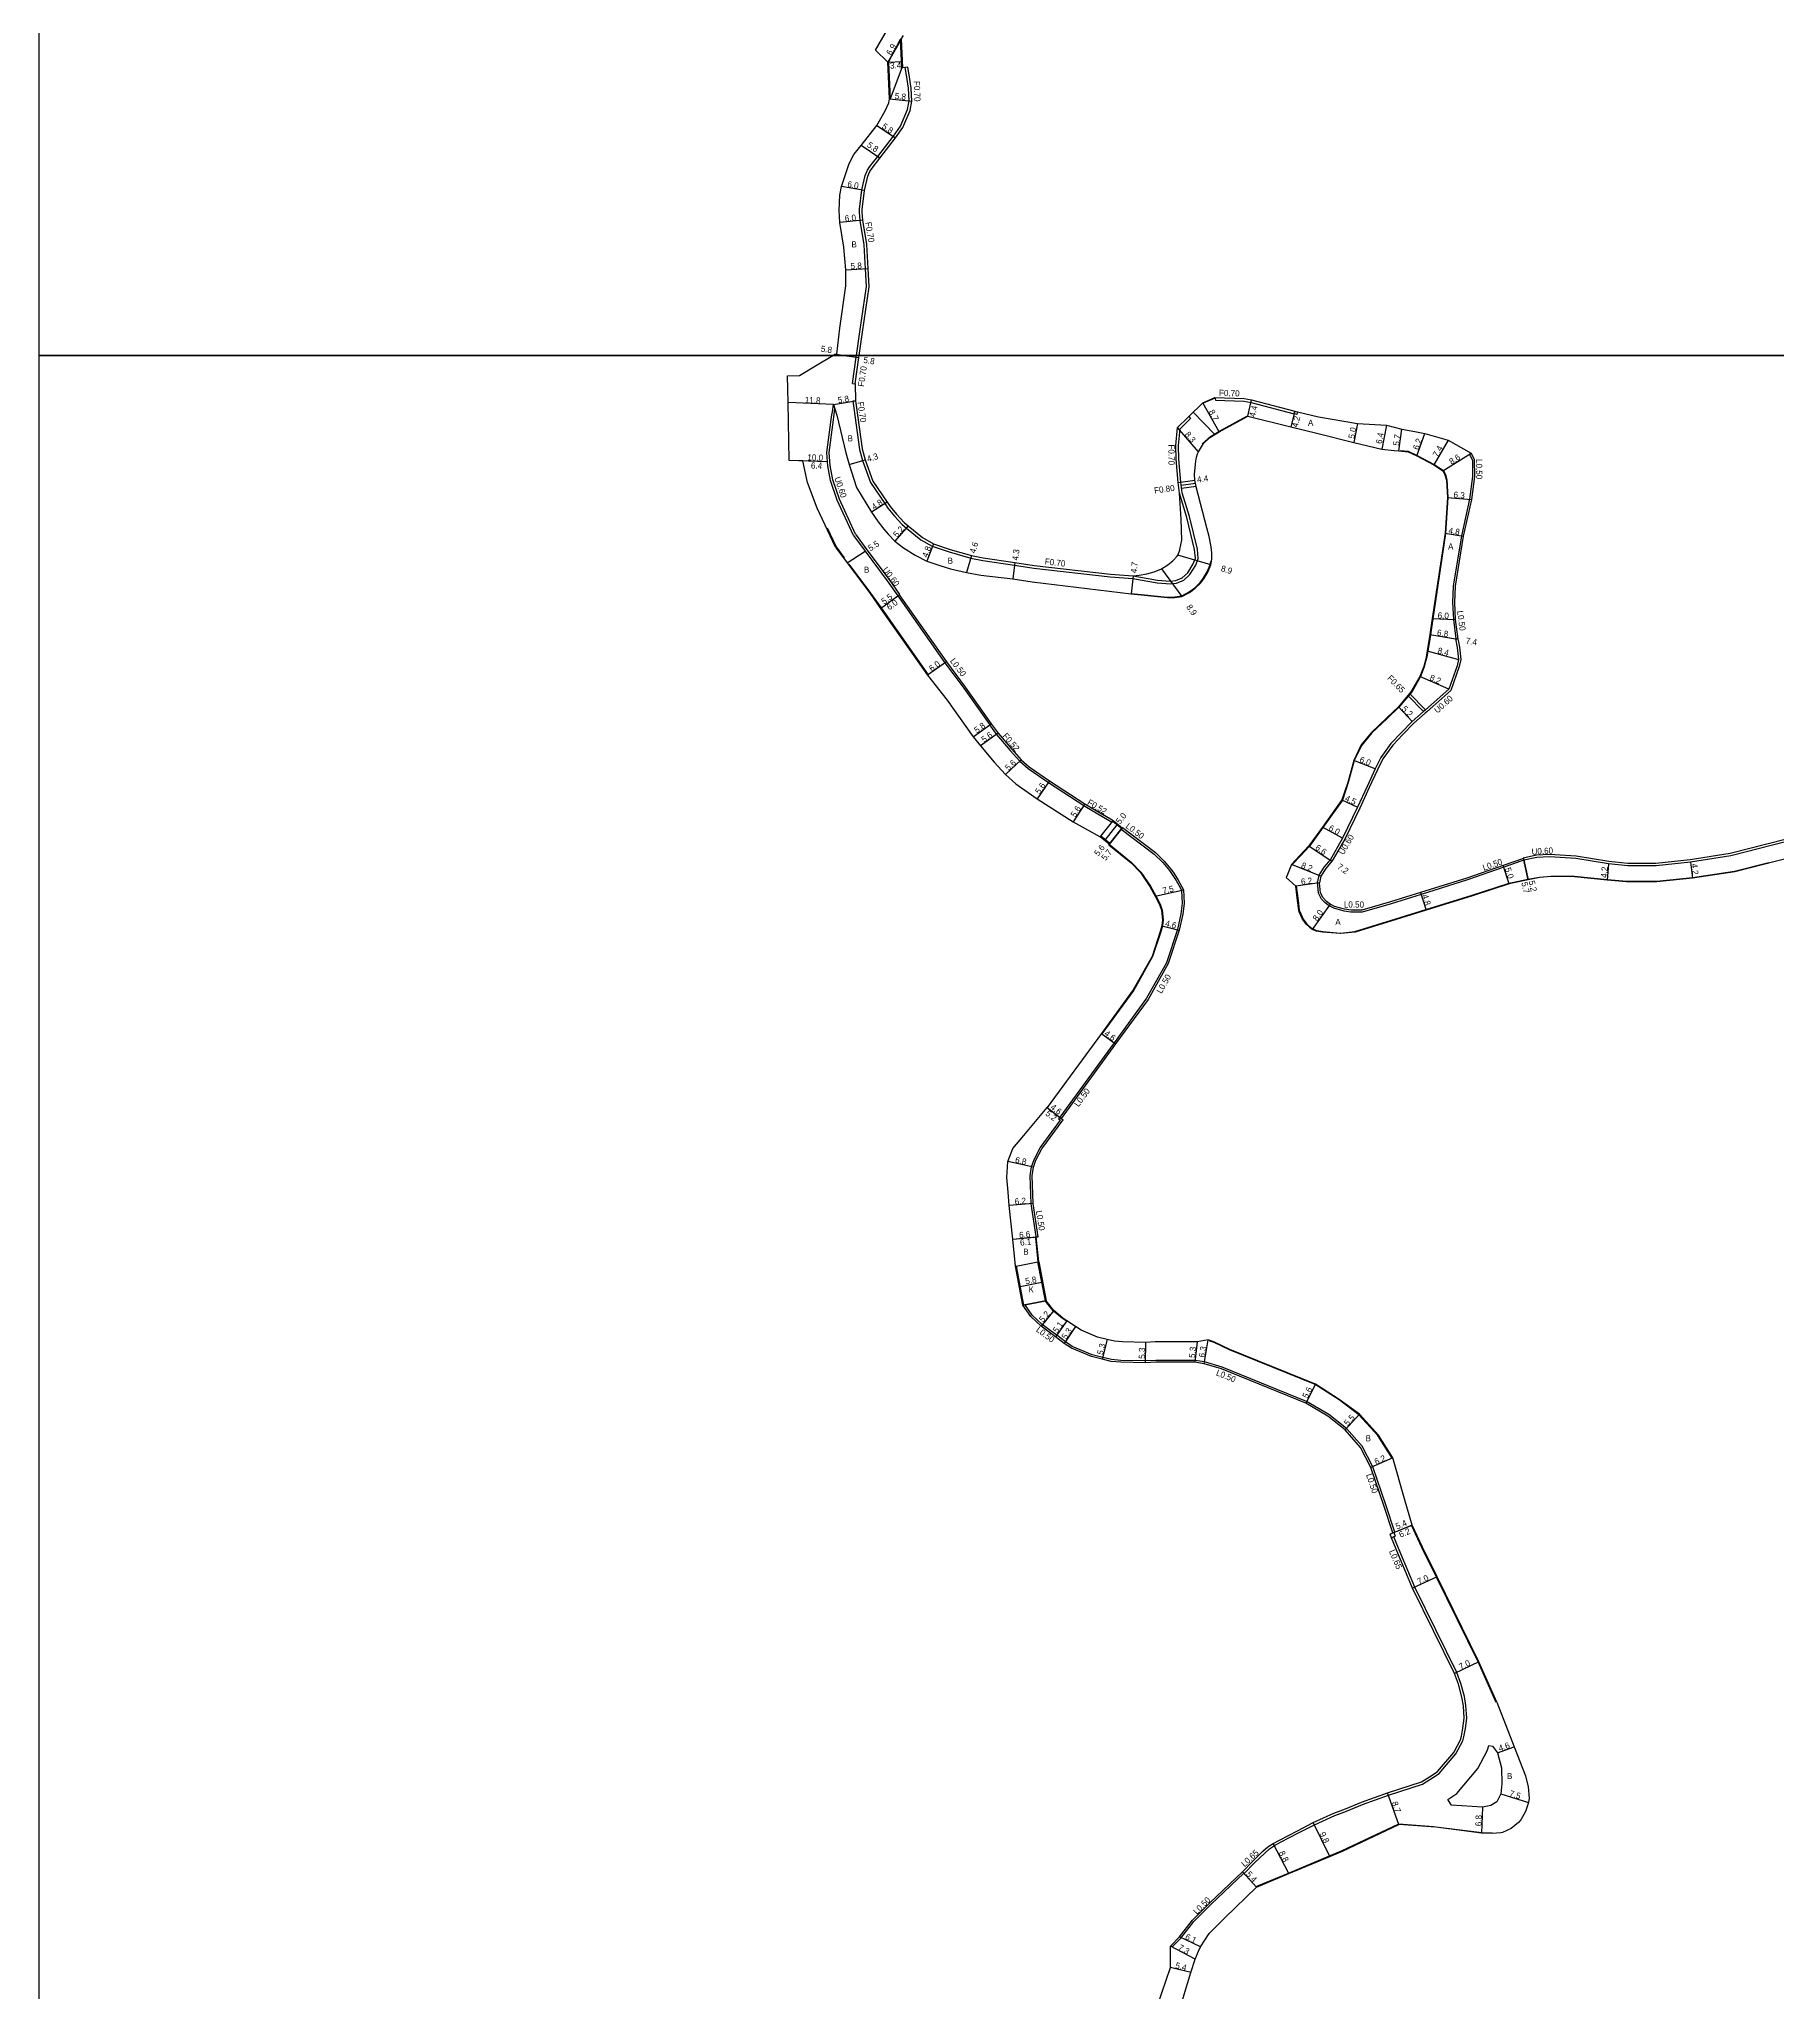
# Model space of a CAD drawing. Header units: metres. Extents: x -16000 to -12000, y -105000 to -102000.
# Drawn here: x -16000 to -15549, y -103025 to -102518 of the extents above; entities that cross this region are included whole.
import ezdxf

# ---------------------------------------------------------------- set-up
doc = ezdxf.new("R2010")
doc.units = ezdxf.units.M
doc.header["$LTSCALE"] = 2.5
for name, color, linetype in [('側溝・桝', 7, 'Continuous'), ('図郭', 7, 'Continuous'), ('幅員', 7, 'Continuous'), ('歩道・分離帯・安全施設', 7, 'Continuous'), ('舗装', 7, 'Continuous'), ('道路', 7, 'Continuous')]:
    doc.layers.add(name, color=color, linetype=linetype)
doc.styles.get("Standard").update_dxf_attribs({"font": ''})
doc.styles.get('Standard').set_extended_font_data('@MS PGothic')

msp = doc.modelspace()

# ---------------------------------------------------------------- linework, layer by layer
at = {"layer": '側溝・桝'}
for points in [[(-15787.8, -102600), (-15786.91, -102593.87), (-15785.22, -102582.17), (-15785.49, -102577.52), (-15785.84, -102571.32), (-15786.86, -102564.99), (-15786.97, -102563.91), (-15787.07, -102562.9), (-15787.07, -102562.09), (-15786.45, -102557.07), (-15785.52, -102553.31), (-15784.96, -102551.93), (-15784.35, -102551.01), (-15782.31, -102548.38), (-15778.23, -102543.09), (-15776.39, -102540.55), (-15774.55, -102536.23), (-15774.17, -102533.94), (-15774.28, -102530.68), (-15774.81, -102527.29), (-15775.17, -102525.28)], [(-15788.86, -102607.31), (-15787.86, -102600.46), (-15787.8, -102600)], [(-15788.86, -102607.31), (-15788.16, -102607.41)], [(-15788.05, -102611.81), (-15788.75, -102611.86), (-15788.52, -102613.73), (-15787.07, -102624.41), (-15786.27, -102627.31), (-15784.18, -102632.98), (-15780.45, -102638.49), (-15779.65, -102639.63), (-15777.93, -102641.7), (-15775.93, -102643.88), (-15774.87, -102644.81), (-15771.09, -102647.84), (-15768.15, -102649.53), (-15763.72, -102651.02), (-15758.11, -102652.65), (-15755.03, -102653.22), (-15746.81, -102654.45), (-15741.79, -102655.2), (-15721.92, -102657.5), (-15716.07, -102657.95)], [(-15694.79, -102610.96), (-15694.65, -102611.66), (-15687.27, -102611.86), (-15685.4, -102612.21), (-15674.21, -102615.16), (-15674.2, -102615.17)], [(-15788.05, -102646.45), (-15792.26, -102637.33), (-15793.95, -102632.29), (-15794.63, -102628.6), (-15794.93, -102625.24), (-15793.75, -102616.72), (-15793.41, -102613.88)], [(-15703.78, -102619.08), (-15701.33, -102616.66), (-15701.08, -102616.41)], [(-15701.58, -102615.91), (-15701.08, -102616.41)], [(-15703.26, -102635.65), (-15703.66, -102632.93), (-15704.17, -102626.95), (-15704.19, -102623.43), (-15703.78, -102619.08)], [(-15628.27, -102625.41), (-15628.65, -102625.77), (-15627.94, -102627.16), (-15627.93, -102631.4), (-15628.65, -102637.34), (-15630.78, -102646.85), (-15632.94, -102659.89), (-15633.1, -102664.11), (-15632.87, -102668.59), (-15632.21, -102673.6)], [(-15699.83, -102633.22), (-15703.54, -102633.75)], [(-15699.68, -102634.01), (-15703.42, -102634.54)], [(-15716.07, -102657.95), (-15709.8, -102659.02), (-15706.33, -102659.32), (-15704.72, -102659.1), (-15702.88, -102658.38), (-15701.3, -102656.9), (-15699.76, -102654.44), (-15699.14, -102652.75), (-15699.33, -102650.29), (-15701.4, -102641.85), (-15703.26, -102635.65)], [(-15715.98, -102657.26), (-15709.71, -102658.33), (-15706.35, -102658.62), (-15704.9, -102658.41), (-15703.26, -102657.78), (-15701.84, -102656.45), (-15700.39, -102654.13), (-15699.85, -102652.65), (-15700.03, -102650.4), (-15702.08, -102642.04), (-15703.94, -102635.8)], [(-15788.05, -102646.45), (-15785.09, -102650.5), (-15779.36, -102658.17), (-15776.63, -102662.06)], [(-15777.12, -102662.41), (-15764.9, -102679.81)], [(-15776.71, -102662.12), (-15776.63, -102662.06)], [(-15631.7, -102673.68), (-15631.54, -102674.31), (-15631.28, -102675.77), (-15630.92, -102678.95), (-15631.34, -102680.75), (-15633.5, -102686.94), (-15638.21, -102691.12)], [(-15764.9, -102679.81), (-15759.98, -102686.38), (-15753.24, -102695.9)], [(-15640.59, -102692.4), (-15644.67, -102688.24)], [(-15640.1, -102691.97), (-15644.25, -102687.73)], [(-15638.21, -102691.12), (-15639.7, -102692.42), (-15640.19, -102692.85), (-15643.14, -102695.42), (-15645.96, -102698.4), (-15648.63, -102701.17), (-15651.19, -102704.69), (-15652.61, -102707.58), (-15654.72, -102712.15), (-15657.19, -102717.49), (-15661.09, -102725.61), (-15664.09, -102730.79), (-15664.4, -102731.31)], [(-15753.26, -102695.91), (-15753.24, -102695.9), (-15752.83, -102695.61)], [(-15753.26, -102695.91), (-15751.46, -102698.39), (-15747.9, -102702.59), (-15745.44, -102705.36), (-15743.28, -102707.23), (-15737.99, -102710.88), (-15728.81, -102716.83), (-15728.56, -102716.99)], [(-15498.59, -102709.44), (-15528.15, -102720.96), (-15546.42, -102725.58), (-15561.01, -102729.27), (-15571.41, -102730.91), (-15580.31, -102731.88), (-15587.55, -102731.87)], [(-15728.56, -102716.99), (-15722.18, -102720.76), (-15721.51, -102721.17)], [(-15721.31, -102720.91), (-15721.51, -102721.17)], [(-15718.96, -102722.78), (-15719.09, -102722.94)], [(-15719.09, -102722.94), (-15710.51, -102729.42)], [(-15710.51, -102729.42), (-15708.31, -102731.59), (-15706.6, -102733.66), (-15706.06, -102734.45), (-15704.81, -102736.29), (-15703.77, -102738.13), (-15703.43, -102738.85), (-15703.27, -102742.14), (-15703.61, -102744.93), (-15704.52, -102749.02), (-15707.33, -102757.66), (-15712.5, -102766.87), (-15720.94, -102778.43), (-15735.05, -102797.72)], [(-15587.55, -102731.87), (-15592.51, -102731.4), (-15601.01, -102729.97), (-15607.89, -102729.56), (-15611.31, -102729.75), (-15614.73, -102730.46)], [(-15664.89, -102730.98), (-15665.29, -102731.43), (-15666.49, -102732.85), (-15667.83, -102734.92), (-15668.18, -102736.58)], [(-15614.6, -102731.05), (-15615.08, -102731.22), (-15619.75, -102732.86), (-15629.22, -102736.15), (-15641.25, -102739.9), (-15649.05, -102742.33), (-15656.55, -102744.52), (-15659.46, -102744.5), (-15661.2, -102744.26), (-15663.94, -102743.49), (-15665.15, -102742.9), (-15666.18, -102742.11), (-15667.11, -102741.1), (-15667.87, -102739.6), (-15668.18, -102736.58)], [(-15614.71, -102730.56), (-15614.73, -102730.46)], [(-15741.14, -102828.81), (-15741.16, -102828.73), (-15742.48, -102820.19), (-15742.69, -102812.92), (-15742.39, -102810.59), (-15741.7, -102808.7), (-15740.15, -102805.64), (-15734.88, -102798.49)], [(-15735.05, -102797.72), (-15735.35, -102798.13), (-15734.88, -102798.48), (-15734.88, -102798.49)], [(-15744.43, -102846.49), (-15744.15, -102846.34)], [(-15648.1, -102905.45), (-15650.44, -102898.34), (-15653.8, -102888.48), (-15656.59, -102883.13), (-15660.63, -102878.54), (-15665.22, -102874.92), (-15670.98, -102871.52), (-15692.93, -102862.6), (-15697.47, -102861.25), (-15699.94, -102860.84), (-15710.13, -102860.85), (-15712.85, -102860.99), (-15719.19, -102860.84), (-15721.62, -102860.65), (-15723.89, -102860.08), (-15726.67, -102859.38), (-15731.8, -102857.27), (-15733.58, -102856.07), (-15735.85, -102854.31), (-15737.52, -102853.1), (-15739.58, -102851.55), (-15742.2, -102849.11), (-15744.15, -102846.34)], [(-15687.18, -102994.02), (-15684.51, -102991.24), (-15681.85, -102988.74), (-15680.6, -102987.65), (-15679.27, -102986.77), (-15677.71, -102985.91), (-15673.06, -102983.5), (-15668.96, -102981.38), (-15663.63, -102978.93), (-15660.61, -102977.81), (-15656.46, -102976.12), (-15649.72, -102973.73), (-15640.87, -102970.85), (-15638.06, -102969.04), (-15636.53, -102968.05), (-15632.21, -102962.97), (-15630.45, -102959.55), (-15630.12, -102958.56), (-15629.75, -102956.37), (-15629.38, -102953.7), (-15629.62, -102950.41), (-15630.02, -102948.09), (-15630.96, -102944.67), (-15631.99, -102941.86), (-15642.86, -102919.69), (-15646.49, -102911.05), (-15648.32, -102906.62)], [(-15648.37, -102905.56), (-15648.1, -102905.45)], [(-15706.33, -103012.86), (-15705.83, -103013.06), (-15703.63, -103010.78), (-15700.21, -103006.49), (-15695.76, -103001.98), (-15687.28, -102993.91)], [(-15687.62, -102993.55), (-15687.28, -102993.91), (-15687.18, -102994.02)]]:
    msp.add_lwpolyline(points, dxfattribs=at)
for points in [[(-15674.04, -102614.49), (-15673.36, -102614.65), (-15673.52, -102615.33), (-15674.2, -102615.17)], [(-15649.3, -102905.95), (-15648.56, -102905.64), (-15648.37, -102905.56), (-15647.99, -102906.49), (-15648.32, -102906.62), (-15648.92, -102906.87)]]:
    msp.add_lwpolyline(points, close=True, dxfattribs=at)
at = {"layer": '図郭'}
for points in [[(-16000, -102000), (-15200, -102000), (-15200, -102600), (-16000, -102600)], [(-16000, -102600), (-15200, -102600), (-15200, -103200), (-16000, -103200)]]:
    msp.add_lwpolyline(points, close=True, dxfattribs=at)
at = {"layer": '幅員'}
for points in [[(-15776.18, -102517.95), (-15779.68, -102523.9)], [(-15779.48, -102523.89), (-15776.12, -102523.73)], [(-15779.24, -102533.39), (-15773.47, -102533.99)], [(-15782.53, -102540.34), (-15777.67, -102543.51)], [(-15781.76, -102548.81), (-15786.56, -102545.56)], [(-15785.76, -102557.2), (-15791.67, -102556.14)], [(-15786.17, -102564.9), (-15792.14, -102565.55)], [(-15790.58, -102577.82), (-15784.79, -102577.48)], [(-15792.91, -102599.73), (-15791.05, -102600)], [(-15791.05, -102600), (-15787.17, -102600.56)], [(-15793.77, -102612.77), (-15805.56, -102612.27)], [(-15793.77, -102612.77), (-15788.05, -102611.81)], [(-15693.66, -102619.89), (-15697.89, -102612.29)], [(-15686.25, -102615.81), (-15685.25, -102611.53)], [(-15699.04, -102625.06), (-15704.45, -102618.76)], [(-15674.04, -102614.49), (-15675.03, -102618.57)], [(-15657.72, -102617.7), (-15658.67, -102622.61)], [(-15650.21, -102618.09), (-15651.42, -102624.34)], [(-15647.04, -102624.77), (-15646.22, -102619.13)], [(-15642.35, -102626.11), (-15640.26, -102620.27)], [(-15634.23, -102622.02), (-15637.94, -102628.42)], [(-15795.32, -102627.61), (-15805.31, -102627.29)], [(-15795.32, -102627.61), (-15801.71, -102627.41)], [(-15789.71, -102628.35), (-15785.6, -102627.1)], [(-15635.58, -102629.94), (-15628.27, -102625.41)], [(-15704.35, -102633.01), (-15700, -102632.36)], [(-15779.87, -102638.09), (-15783.92, -102640.68)], [(-15634.43, -102636.89), (-15628.16, -102637.42)], [(-15774.42, -102644.28), (-15777.82, -102648.21)], [(-15767.86, -102648.89), (-15769.56, -102653.38)], [(-15635.03, -102646.19), (-15630.29, -102646.94)], [(-15790.19, -102653.85), (-15785.58, -102650.85)], [(-15757.94, -102651.97), (-15759.25, -102656.38)], [(-15746.71, -102653.76), (-15747.25, -102658.03)], [(-15695.86, -102654.4), (-15704.39, -102651.88)], [(-15715.98, -102657.26), (-15716.55, -102661.92)], [(-15708.62, -102655.43), (-15703.35, -102662.6)], [(-15781.55, -102665.66), (-15776.71, -102662.12)], [(-15781.55, -102665.66), (-15777.12, -102662.41)], [(-15638.37, -102668.33), (-15632.38, -102668.55)], [(-15639, -102672.48), (-15631.7, -102673.68)], [(-15639, -102672.48), (-15632.29, -102673.58)], [(-15764.49, -102679.52), (-15769.35, -102683.04)], [(-15639.64, -102676.73), (-15631.53, -102678.91)], [(-15634.01, -102686.6), (-15641.54, -102683.33)], [(-15647.15, -102691.23), (-15643.56, -102694.99)], [(-15757.54, -102698.99), (-15752.83, -102695.61)], [(-15751.05, -102698.07), (-15755.59, -102701.34)], [(-15745.08, -102704.99), (-15749.17, -102708.82)], [(-15653.15, -102707.32), (-15658.73, -102705.11)], [(-15737.7, -102710.45), (-15740.88, -102715.06)], [(-15728.53, -102716.4), (-15731.56, -102721.1)], [(-15661.82, -102715.34), (-15657.74, -102717.23)], [(-15723.22, -102725.79), (-15720.11, -102721.87)], [(-15718.78, -102722.54), (-15722.32, -102727.01)], [(-15722.32, -102727.01), (-15718.84, -102722.62)], [(-15661.62, -102725.33), (-15666.88, -102722.45)], [(-15670.36, -102727.27), (-15664.4, -102731.31)], [(-15670.36, -102727.27), (-15664.89, -102730.98)], [(-15667.27, -102735.15), (-15674.9, -102732.14)], [(-15618.37, -102737.15), (-15619.91, -102732.39)], [(-15614.71, -102730.56), (-15613.5, -102736.13)], [(-15613.5, -102736.13), (-15614.6, -102731.05)], [(-15592.59, -102732), (-15592.97, -102736.18)], [(-15571.33, -102731.5), (-15570.8, -102735.67)], [(-15710.26, -102740.33), (-15702.94, -102738.72)], [(-15667.64, -102736.93), (-15673.79, -102737.73)], [(-15641.4, -102739.42), (-15639.97, -102744)], [(-15664.89, -102742.47), (-15669.54, -102748.98)], [(-15708.51, -102748.05), (-15704.04, -102749.15)], [(-15724.25, -102776.01), (-15720.54, -102778.72)], [(-15738.31, -102795.23), (-15734.18, -102798.39)], [(-15738.31, -102795.23), (-15734.66, -102798.03)], [(-15741.9, -102810.71), (-15748.52, -102809.19)], [(-15741.98, -102820.15), (-15748.16, -102820.67)], [(-15747.22, -102829.39), (-15740.65, -102828.76)], [(-15747.22, -102829.39), (-15741.14, -102828.81)], [(-15745.35, -102841.66), (-15739.71, -102840.58)], [(-15736.58, -102847.93), (-15739.9, -102851.93)], [(-15733.19, -102850.56), (-15736.15, -102854.71)], [(-15730.94, -102852.07), (-15733.88, -102856.48)], [(-15722.72, -102855.43), (-15724.01, -102860.56)], [(-15712.79, -102856.19), (-15712.85, -102861.49)], [(-15699.4, -102856.07), (-15699.98, -102861.34)], [(-15697.59, -102861.74), (-15696.54, -102855.53)], [(-15668.65, -102866.99), (-15671.21, -102871.97)], [(-15657.28, -102874.83), (-15660.97, -102878.91)], [(-15648.59, -102886.17), (-15654.26, -102888.68)], [(-15643.57, -102903.59), (-15649.3, -102905.95)], [(-15648.56, -102905.64), (-15643.57, -102903.59)], [(-15637.1, -102917.03), (-15643.46, -102919.96)], [(-15626.29, -102939.06), (-15632.59, -102942.12)], [(-15621.44, -102962.68), (-15617.1, -102961.16)], [(-15647.02, -102981.31), (-15649.93, -102973.11)], [(-15620.55, -102973.39), (-15613.37, -102975.56)], [(-15625.35, -102976.77), (-15625.53, -102983.57)], [(-15664.95, -102989.61), (-15669.25, -102980.8)], [(-15675.6, -102994.05), (-15679.61, -102986.22)], [(-15684.01, -102997.56), (-15687.62, -102993.55)], [(-15699.88, -103016.29), (-15706.33, -103012.86)], [(-15698.51, -103013.1), (-15704, -103010.45)], [(-15701.04, -103019.76), (-15706.26, -103018.38)]]:
    msp.add_lwpolyline(points, dxfattribs=at)
at = {"layer": '歩道・分離帯・安全施設'}
for points in [[(-15694.94, -102611.18), (-15697.83, -102612.43)], [(-15698.03, -102623.08), (-15697.85, -102622.77), (-15696.17, -102621.23), (-15693.74, -102619.76), (-15686.49, -102615.77)], [(-15646.72, -102624.65), (-15644.59, -102624.86), (-15642.28, -102625.98), (-15637.86, -102628.29), (-15635.46, -102629.84), (-15634.92, -102630.95), (-15634.53, -102632.33), (-15634.28, -102636.89), (-15634.88, -102646.21), (-15638.22, -102668.36), (-15638.85, -102672.51), (-15639.49, -102676.75), (-15639.8, -102678.32), (-15640.07, -102679.49), (-15640.44, -102680.84), (-15641.4, -102683.39), (-15643.61, -102687.2), (-15647.04, -102691.34), (-15650.04, -102694.21), (-15654, -102697.98), (-15656.64, -102701.18), (-15658.59, -102705.16), (-15660.14, -102710.89), (-15661.68, -102715.41), (-15666.76, -102722.54), (-15670.25, -102727.38), (-15672.58, -102729.9), (-15674.6, -102732.04)], [(-15795.44, -102644.78), (-15793.11, -102649.68), (-15790.98, -102652.53)], [(-15789.76, -102654.18), (-15784.16, -102661.69), (-15781.43, -102665.57), (-15769.23, -102682.95), (-15769.23, -102682.95)], [(-15716.53, -102661.77), (-15707.07, -102662.72), (-15705.16, -102662.69), (-15703.39, -102662.45), (-15701.48, -102661.38), (-15700, -102660.3), (-15698.56, -102658.94), (-15697.81, -102657.95), (-15696.77, -102656.21), (-15696, -102654.36), (-15695.84, -102653.47)], [(-15722.23, -102726.89), (-15716.43, -102731.6), (-15713.97, -102734.16), (-15711.5, -102737.79), (-15710.13, -102740.26), (-15708.99, -102742.48), (-15708.45, -102743.97), (-15708.2, -102746.51), (-15708.36, -102748.08), (-15708.8, -102749.58), (-15710.96, -102756.06), (-15715.83, -102764.74), (-15724.13, -102776.09)], [(-15673.64, -102737.71), (-15673.17, -102741.48), (-15672.86, -102744), (-15672.76, -102744.34), (-15671.87, -102746.29), (-15670.9, -102747.6), (-15669.46, -102748.84), (-15668.33, -102749.28), (-15666.8, -102749.55), (-15662.28, -102749.93), (-15662.11, -102749.93), (-15658.43, -102749.56), (-15647.79, -102746.28), (-15640.02, -102743.86), (-15627.98, -102740.11), (-15618.41, -102737), (-15613.53, -102735.98), (-15610.48, -102735.41), (-15607.61, -102735.14), (-15601.44, -102735.2), (-15592.96, -102736.03), (-15587.88, -102736.51), (-15580.05, -102736.51), (-15570.82, -102735.52), (-15559.87, -102733.88), (-15550.98, -102731.64)], [(-15740.67, -102835.27), (-15741.27, -102829.02)], [(-15733.28, -102850.68), (-15734.33, -102849.98), (-15736.69, -102848.04), (-15738.71, -102845.47)], [(-15648.73, -102886.23), (-15652.47, -102880.36), (-15657.38, -102874.94), (-15662.56, -102871.1), (-15668.72, -102867.12), (-15690.95, -102858.12), (-15694.96, -102856.23), (-15696.11, -102855.83)], [(-15621.74, -102949.63), (-15626.42, -102939.13), (-15637.24, -102917.09), (-15641.02, -102909.38), (-15643.7, -102903.64)], [(-15683.9, -102997.35), (-15675.65, -102993.91), (-15665.01, -102989.47), (-15661.71, -102988.09), (-15647.04, -102981.15), (-15637.99, -102981.85), (-15637.41, -102981.89), (-15625.52, -102983.42), (-15622.76, -102983.51)]]:
    msp.add_lwpolyline(points, dxfattribs=at)
at = {"layer": '舗装'}
for points in [[(-15700.41, -102614.77), (-15694.75, -102620.55)], [(-15746.36, -102836.37), (-15740.71, -102835.29)], [(-15744.43, -102846.49), (-15738.79, -102845.41)]]:
    msp.add_lwpolyline(points, dxfattribs=at)
at = {"layer": '道路'}
for points in [[(-15779.68, -102523.9), (-15782.9, -102520.8), (-15779.38, -102514.79), (-15775.16, -102506.93), (-15772.99, -102502.68), (-15770.24, -102497.3), (-15767.94, -102491.54), (-15765.34, -102480.78), (-15763.9, -102475.93), (-15763.74, -102466.42), (-15766.29, -102461.84), (-15771.32, -102456.67), (-15781.88, -102448.92), (-15784.86, -102447.37), (-15789.37, -102439.79), (-15790.86, -102437.13), (-15796.62, -102425.29)], [(-15776.18, -102517.95), (-15775.57, -102516.99)], [(-15776.18, -102517.95), (-15776.38, -102517.96), (-15776.04, -102525.35), (-15775.84, -102525.34)], [(-15787.09, -102600), (-15786.21, -102593.97), (-15784.52, -102582.2), (-15784.79, -102577.48), (-15785.15, -102571.24), (-15786.17, -102564.9), (-15786.27, -102563.84), (-15786.37, -102562.86), (-15786.37, -102562.13), (-15785.76, -102557.2), (-15784.85, -102553.52), (-15784.34, -102552.26), (-15783.78, -102551.42), (-15781.76, -102548.81), (-15777.67, -102543.51), (-15775.78, -102540.9), (-15773.88, -102536.43), (-15773.47, -102533.99), (-15773.58, -102530.61), (-15774.12, -102527.18), (-15774.47, -102525.22), (-15775.17, -102525.28), (-15775.84, -102525.34)], [(-15779.68, -102523.9), (-15779.48, -102523.89), (-15779.04, -102533.38), (-15779.24, -102533.39)], [(-15793.96, -102600), (-15793.41, -102599.66), (-15792.91, -102599.73), (-15792.13, -102592.94), (-15790.54, -102581.95), (-15790.58, -102577.82), (-15791.12, -102571.9), (-15792.14, -102565.55), (-15792.35, -102562.38), (-15792.15, -102558.43), (-15791.67, -102556.14), (-15789.69, -102550.22), (-15788.52, -102547.91), (-15786.56, -102545.56), (-15782.53, -102540.34), (-15780.35, -102536.57), (-15779.44, -102534.44), (-15779.24, -102533.39)], [(-15801.71, -102627.41), (-15805.31, -102627.29), (-15805.56, -102612.27), (-15805.69, -102605.3), (-15802.61, -102605.25), (-15798.48, -102602.76), (-15793.96, -102600)], [(-15788.16, -102607.41), (-15787.17, -102600.56), (-15787.09, -102600)], [(-15788.16, -102607.41), (-15788.05, -102611.81), (-15787.82, -102613.64), (-15786.38, -102624.27), (-15785.6, -102627.1), (-15783.55, -102632.66), (-15779.87, -102638.09), (-15779.1, -102639.21), (-15777.41, -102641.24), (-15775.44, -102643.37), (-15774.42, -102644.28), (-15770.69, -102647.26), (-15767.86, -102648.89), (-15763.51, -102650.35), (-15757.94, -102651.97), (-15754.92, -102652.53), (-15746.71, -102653.76), (-15741.7, -102654.51), (-15721.86, -102656.81), (-15715.98, -102657.26), (-15714.43, -102657.07), (-15712.45, -102656.68), (-15710.58, -102656.15), (-15708.62, -102655.43), (-15706.98, -102654.37), (-15705.7, -102653.36), (-15704.58, -102652.16), (-15704.39, -102651.88), (-15703.91, -102650.55), (-15703.87, -102650.37), (-15703.39, -102647.98), (-15703.53, -102642.55), (-15703.94, -102635.8), (-15704.35, -102633.01), (-15704.87, -102626.98), (-15704.89, -102623.4), (-15704.45, -102618.76), (-15701.83, -102616.16), (-15701.58, -102615.91)], [(-15794.21, -102615.46), (-15794.08, -102614.69), (-15793.77, -102612.77), (-15793.41, -102613.88), (-15792.89, -102615.51), (-15790.56, -102625.32), (-15789.71, -102628.35), (-15787.84, -102634.32), (-15783.92, -102640.68), (-15782.16, -102643.19), (-15780.68, -102645.11), (-15779.6, -102646.4), (-15777.82, -102648.21), (-15775.58, -102649.96), (-15772.54, -102651.9), (-15769.56, -102653.38), (-15766.18, -102654.58), (-15763.39, -102655.38), (-15759.25, -102656.38), (-15755.55, -102657.09), (-15747.25, -102658.03), (-15742.23, -102658.78), (-15716.55, -102661.92), (-15707.08, -102662.87), (-15705.15, -102662.84), (-15703.35, -102662.6), (-15701.4, -102661.51), (-15699.91, -102660.42), (-15698.45, -102659.04), (-15697.68, -102658.04), (-15696.63, -102656.28), (-15695.86, -102654.4), (-15695.58, -102652.92), (-15695.58, -102651.27), (-15695.76, -102649.72), (-15696.27, -102647.03), (-15696.83, -102644.79), (-15699.66, -102634.11), (-15699.68, -102634.01), (-15699.83, -102633.22), (-15700, -102632.36), (-15700.07, -102630.81), (-15699.76, -102627.48), (-15699.51, -102626.38), (-15699.25, -102625.55), (-15699.04, -102625.06), (-15697.73, -102622.86), (-15696.08, -102621.35), (-15693.66, -102619.89), (-15686.25, -102615.81), (-15675.03, -102618.57), (-15668.35, -102620.21), (-15658.67, -102622.61), (-15651.42, -102624.34), (-15648.25, -102624.65)], [(-15701.58, -102615.91), (-15697.89, -102612.29), (-15694.79, -102610.96), (-15687.19, -102611.16), (-15685.25, -102611.53), (-15674.04, -102614.49), (-15673.36, -102614.65), (-15667.92, -102615.99), (-15657.72, -102617.7), (-15650.21, -102618.09)], [(-15788.57, -102646.76), (-15792.82, -102637.56), (-15794.53, -102632.44), (-15795.22, -102628.68), (-15795.32, -102627.61), (-15795.54, -102625.23), (-15794.35, -102616.65), (-15794.21, -102615.46)], [(-15650.21, -102618.09), (-15646.22, -102619.13), (-15642.89, -102619.78), (-15640.26, -102620.27), (-15634.23, -102622.02), (-15628.27, -102625.41), (-15627.44, -102627.04), (-15627.43, -102631.43), (-15628.16, -102637.42), (-15630.29, -102646.94), (-15632.44, -102659.94), (-15632.6, -102664.11), (-15632.38, -102668.55), (-15631.7, -102673.68), (-15632.21, -102673.6), (-15632.29, -102673.58), (-15631.87, -102675.86), (-15631.53, -102678.91), (-15631.92, -102680.58), (-15634.01, -102686.6), (-15638.61, -102690.67)], [(-15793.24, -102649.76), (-15798.01, -102639.7), (-15800.53, -102633), (-15801.71, -102627.41)], [(-15648.25, -102624.65), (-15647.04, -102624.77), (-15644.64, -102625.01), (-15642.35, -102626.11), (-15637.94, -102628.42), (-15635.58, -102629.94), (-15635.06, -102631), (-15634.68, -102632.35), (-15634.43, -102636.89), (-15635.03, -102646.19), (-15638.37, -102668.33), (-15639, -102672.48), (-15639.64, -102676.73), (-15639.95, -102678.29), (-15640.21, -102679.45), (-15640.58, -102680.79), (-15641.54, -102683.33), (-15643.74, -102687.11), (-15644.25, -102687.73), (-15644.67, -102688.24), (-15647.15, -102691.23), (-15650.12, -102694.07), (-15654.11, -102697.88), (-15656.77, -102701.1), (-15658.73, -102705.11), (-15660.29, -102710.85), (-15661.82, -102715.34), (-15666.88, -102722.45), (-15670.36, -102727.27)], [(-15788.57, -102646.76), (-15785.58, -102650.85), (-15779.85, -102658.52), (-15777.12, -102662.41), (-15776.71, -102662.12), (-15764.49, -102679.52)], [(-15793.24, -102649.76), (-15790.19, -102653.85), (-15784.28, -102661.77), (-15781.55, -102665.66), (-15769.35, -102683.04), (-15764.29, -102689.47), (-15757.54, -102698.99), (-15755.59, -102701.34), (-15752.04, -102705.6), (-15749.17, -102708.82), (-15746.47, -102711.2), (-15740.88, -102715.06), (-15731.56, -102721.1), (-15724.55, -102724.98)], [(-15764.49, -102679.52), (-15759.58, -102686.08), (-15752.83, -102695.61), (-15751.05, -102698.07), (-15747.51, -102702.25), (-15745.08, -102704.99), (-15742.96, -102706.82), (-15737.7, -102710.45), (-15728.53, -102716.4), (-15728.29, -102716.55)], [(-15638.61, -102690.67), (-15640.1, -102691.97), (-15640.59, -102692.4), (-15643.56, -102694.99), (-15646.39, -102697.98), (-15649.09, -102700.78), (-15651.7, -102704.38), (-15653.15, -102707.32), (-15655.26, -102711.9), (-15657.74, -102717.23), (-15661.62, -102725.33), (-15664.89, -102730.98), (-15664.4, -102731.31), (-15666.01, -102733.21), (-15667.27, -102735.15), (-15667.64, -102736.93)], [(-15728.29, -102716.55), (-15721.91, -102720.31), (-15721.19, -102720.76)], [(-15722.2, -102726.85), (-15722.07, -102726.69), (-15724.42, -102724.83), (-15724.55, -102724.98)], [(-15721.19, -102720.76), (-15721.31, -102720.91), (-15718.96, -102722.78), (-15718.84, -102722.62)], [(-15718.84, -102722.62), (-15718.78, -102722.54), (-15710.18, -102729.04)], [(-15722.32, -102727.01), (-15716.54, -102731.71), (-15714.08, -102734.26), (-15711.63, -102737.87), (-15710.26, -102740.33), (-15709.13, -102742.54), (-15708.6, -102744.01), (-15708.35, -102746.51), (-15708.51, -102748.05), (-15708.95, -102749.54), (-15711.09, -102755.99), (-15715.96, -102764.66), (-15724.25, -102776.01), (-15738.31, -102795.23)], [(-15710.18, -102729.04), (-15707.94, -102731.25), (-15706.2, -102733.36), (-15705.65, -102734.17), (-15704.39, -102736.02), (-15703.32, -102737.9), (-15702.94, -102738.72), (-15702.77, -102742.15), (-15703.11, -102745.01), (-15704.04, -102749.15), (-15706.87, -102757.86), (-15712.08, -102767.14), (-15720.54, -102778.72), (-15734.66, -102798.03), (-15734.58, -102798.09), (-15734.18, -102798.39)], [(-15722.32, -102727.01), (-15722.2, -102726.85)], [(-15670.36, -102727.27), (-15672.69, -102729.8), (-15674.9, -102732.14), (-15675.95, -102734.78), (-15676.25, -102735.54), (-15673.79, -102737.73)], [(-15545.24, -102730.34), (-15559.84, -102734.03), (-15570.8, -102735.67), (-15580.04, -102736.66), (-15587.89, -102736.66), (-15592.97, -102736.18), (-15601.45, -102735.35), (-15607.6, -102735.29), (-15610.45, -102735.55), (-15613.5, -102736.13), (-15618.37, -102737.15), (-15627.93, -102740.25), (-15639.97, -102744), (-15647.74, -102746.43), (-15658.4, -102749.71), (-15662.11, -102750.08), (-15662.28, -102750.08), (-15666.82, -102749.7), (-15668.37, -102749.42), (-15669.54, -102748.98), (-15671.01, -102747.71), (-15672, -102746.37), (-15672.9, -102744.39), (-15673, -102744.03), (-15673.32, -102741.5), (-15673.79, -102737.73)], [(-15587.55, -102732.47), (-15592.59, -102732), (-15601.08, -102730.56), (-15607.89, -102730.16), (-15611.23, -102730.34), (-15614.6, -102731.05), (-15614.71, -102730.56), (-15619.91, -102732.39), (-15629.38, -102735.67), (-15641.4, -102739.42), (-15649.19, -102741.85), (-15656.62, -102744.01), (-15659.42, -102744), (-15661.1, -102743.77), (-15663.76, -102743.02), (-15664.89, -102742.47), (-15665.84, -102741.74), (-15666.69, -102740.81), (-15667.38, -102739.46), (-15667.64, -102736.93)], [(-15546.27, -102726.16), (-15560.89, -102729.86), (-15571.33, -102731.5), (-15580.27, -102732.48), (-15587.55, -102732.47)], [(-15746.56, -102836.41), (-15747.22, -102829.39), (-15748.16, -102820.67), (-15748.48, -102817.18), (-15748.77, -102813.41), (-15748.52, -102809.19), (-15747.19, -102805.86), (-15744.34, -102802.47), (-15738.31, -102795.23)], [(-15740.52, -102835.26), (-15741.14, -102828.81), (-15740.65, -102828.76), (-15741.98, -102820.15), (-15742.18, -102812.95), (-15741.9, -102810.71), (-15741.24, -102808.9), (-15739.72, -102805.9), (-15734.18, -102798.39)], [(-15746.56, -102836.41), (-15746.36, -102836.37), (-15744.43, -102846.49), (-15744.63, -102846.52)], [(-15738.59, -102845.37), (-15738.79, -102845.41), (-15740.71, -102835.29), (-15740.52, -102835.26)], [(-15687.62, -102993.55), (-15684.96, -102990.78), (-15682.29, -102988.26), (-15681, -102987.13), (-15679.61, -102986.22), (-15678.02, -102985.33), (-15673.36, -102982.93), (-15669.25, -102980.8), (-15663.88, -102978.33), (-15660.85, -102977.2), (-15656.69, -102975.52), (-15649.93, -102973.11), (-15641.15, -102970.26), (-15638.41, -102968.49), (-15636.97, -102967.56), (-15632.75, -102962.61), (-15631.05, -102959.3), (-15630.75, -102958.41), (-15630.39, -102956.27), (-15630.04, -102953.68), (-15630.26, -102950.49), (-15630.65, -102948.23), (-15631.58, -102944.87), (-15632.59, -102942.12), (-15643.46, -102919.96), (-15647.09, -102911.3), (-15648.92, -102906.87), (-15649.3, -102905.95), (-15648.56, -102905.64), (-15650.91, -102898.5), (-15654.26, -102888.68), (-15657, -102883.42), (-15660.97, -102878.91), (-15665.5, -102875.34), (-15671.21, -102871.97), (-15693.1, -102863.07), (-15697.59, -102861.74), (-15699.98, -102861.34), (-15710.12, -102861.35), (-15712.85, -102861.49), (-15719.22, -102861.34), (-15721.7, -102861.14), (-15724.01, -102860.56), (-15726.82, -102859.85), (-15732.03, -102857.71), (-15733.88, -102856.48), (-15736.15, -102854.71), (-15737.82, -102853.51), (-15739.9, -102851.93), (-15742.58, -102849.44), (-15744.63, -102846.52)], [(-15621.6, -102949.57), (-15626.29, -102939.06), (-15637.1, -102917.03), (-15640.88, -102909.31), (-15643.57, -102903.59), (-15645.58, -102896.78), (-15648.59, -102886.17), (-15652.35, -102880.27), (-15657.28, -102874.83), (-15662.48, -102870.98), (-15668.65, -102866.99), (-15690.89, -102857.98), (-15694.9, -102856.09), (-15696.54, -102855.53), (-15699.4, -102856.07), (-15710.27, -102856.04), (-15712.79, -102856.19), (-15718.79, -102856.06), (-15720.84, -102855.9), (-15722.72, -102855.43), (-15725.23, -102854.8), (-15729.52, -102853.01), (-15730.94, -102852.07), (-15733.19, -102850.56), (-15734.24, -102849.86), (-15736.58, -102847.93), (-15738.59, -102845.37)], [(-15621.6, -102949.57), (-15617.1, -102961.16), (-15614.16, -102968.68), (-15613.46, -102971.54), (-15613.19, -102974.5), (-15613.37, -102975.56), (-15614.16, -102977.9), (-15615.34, -102980.06), (-15615.94, -102980.8), (-15617.85, -102982.33), (-15620.09, -102983.37), (-15620.51, -102983.5), (-15622.76, -102983.66), (-15625.53, -102983.57), (-15637.42, -102982.04), (-15647.02, -102981.31)], [(-15634.33, -102974.79), (-15631.97, -102973.26), (-15626.48, -102966.81), (-15624.12, -102962.21), (-15623.94, -102961.68), (-15623.65, -102960.82)], [(-15623.65, -102960.82), (-15622.71, -102960.94), (-15621.44, -102962.68), (-15620.37, -102966.58), (-15620.25, -102970.72), (-15620.55, -102973.39), (-15621.61, -102975.45), (-15623.18, -102976.37), (-15625.35, -102976.77), (-15633.37, -102976.32), (-15634.33, -102974.79)], [(-15705.01, -103032.89), (-15701.04, -103019.76), (-15699.88, -103016.29), (-15699.05, -103014.15), (-15698.51, -103013.1), (-15696.27, -103009.61), (-15692.24, -103005.53), (-15684.01, -102997.56), (-15675.6, -102994.05), (-15664.95, -102989.61), (-15661.65, -102988.23), (-15647.02, -102981.31)], [(-15625.09, -103094.07), (-15638.66, -103091.58), (-15645.9, -103089.74), (-15659.69, -103086.64), (-15666.88, -103085.23), (-15671.05, -103084.22), (-15676.6, -103082.32), (-15686.61, -103077.34), (-15694.98, -103070.63), (-15702.68, -103064.01), (-15707.21, -103056.97), (-15710, -103050.22), (-15711.71, -103041.99), (-15710.77, -103031.6), (-15706.26, -103018.38), (-15706.33, -103012.86), (-15704, -103010.45), (-15700.58, -103006.16), (-15696.11, -103001.62), (-15687.62, -102993.55)]]:
    msp.add_lwpolyline(points, dxfattribs=at)
for points in [[(-15779.48, -102523.89), (-15776.38, -102517.96), (-15776.04, -102525.35), (-15779.04, -102533.38)], [(-15776.18, -102517.95), (-15775.84, -102525.34), (-15776.04, -102525.35), (-15776.38, -102517.96)], [(-15779.68, -102523.9), (-15779.48, -102523.89), (-15779.04, -102533.38), (-15779.24, -102533.39)], [(-15724.55, -102724.98), (-15724.42, -102724.83), (-15722.07, -102726.69), (-15722.2, -102726.85)], [(-15722.07, -102726.69), (-15724.42, -102724.83), (-15721.31, -102720.91), (-15718.96, -102722.78), (-15719.09, -102722.94)], [(-15718.84, -102722.62), (-15718.96, -102722.78), (-15721.31, -102720.91), (-15721.19, -102720.76)], [(-15744.63, -102846.52), (-15746.56, -102836.41), (-15746.36, -102836.37), (-15744.43, -102846.49)], [(-15746.36, -102836.37), (-15740.71, -102835.29), (-15738.79, -102845.41), (-15744.43, -102846.49)], [(-15738.79, -102845.41), (-15740.71, -102835.29), (-15740.52, -102835.26), (-15738.59, -102845.37)]]:
    msp.add_lwpolyline(points, close=True, dxfattribs=at)

# ---------------------------------------------------------------- texts
at = {"layer": '側溝・桝'}
for s, rotation, p in [('F0.70', 271.8058, (-15772.94, -102528.8)), ('F0.70', 279.1645, (-15785.56, -102565.5)), ('F0.70', 81.7449, (-15785.88, -102608.22)), ('F0.70', 277.7139, (-15787.55, -102612.16)), ('F0.70', 358.4347, (-15693.73, -102610.52)), ('F0.70', 270.3524, (-15706.85, -102623.13)), ('L0.50', 270.1913, (-15626.98, -102626.92)), ('U0.60', 288.4554, (-15793.58, -102631.82)), ('F0.80', 8.0747, (-15710.43, -102635.89)), ('F0.70', 353.3966, (-15739, -102654.25)), ('U0.60', 306.7722, (-15781.12, -102655.67)), ('L0.50', 277.5363, (-15631.92, -102666.36)), ('L0.50', 306.7974, (-15763.63, -102679.34)), ('F0.65', 314.4136, (-15650.16, -102683.92)), ('U0.60', 41.5836, (-15637.01, -102693)), ('F0.52', 310.2426, (-15750.02, -102698.84)), ('F0.52', 329.456, (-15728.06, -102716.48)), ('L0.50', 322.896, (-15718.09, -102722.49)), ('U0.60', 59.6264, (-15661.39, -102729.77)), ('U0.60', 3.1649, (-15612.53, -102729.6)), ('L0.50', 19.1248, (-15624.94, -102733.8)), ('L0.50', 359.7306, (-15661.3, -102743.31)), ('L0.50', 60.6892, (-15708.62, -102765.79)), ('L0.50', 53.8246, (-15730.18, -102795.18)), ('L0.50', 278.8134, (-15741.25, -102822.08)), ('L0.50', 322.8762, (-15741.34, -102853.19)), ('L0.50', 337.8799, (-15694.62, -102864.65)), ('L0.50', 288.8334, (-15655.58, -102890.55)), ('L0.65', 292.7918, (-15649.61, -102910.39)), ('L0.65', 43.3083, (-15687.05, -102992.44)), ('L0.50', 45.4068, (-15699.43, -103004.78))]:
    msp.add_text(s, height=1.6, rotation=rotation, dxfattribs=at).set_placement(p)
at = {"layer": '幅員'}
for s, rotation, p in [('6.9', 59.5565, (-15778.83, -102522.25)), ('3.4', 2.644, (-15779.07, -102525.6)), ('5.8', 354.0618, (-15777.94, -102533.42)), ('5.8', 326.9181, (-15781.38, -102540.97)), ('5.8', 325.975, (-15785.23, -102545.77)), ('6.0', 349.8229, (-15790.27, -102556.29)), ('6.0', 6.1441, (-15790.75, -102565.3)), ('5.8', 3.2722, (-15789.29, -102577.64)), ('5.8', 351.7381, (-15797.16, -102599.03)), ('5.8', 351.7381, (-15786.1, -102601.94)), ('11.8', 357.5512, (-15801.26, -102612.35)), ('5.8', 9.5333, (-15792.51, -102612.46)), ('4.4', 76.8258, (-15684.35, -102616.11)), ('8.7', 299.0989, (-15696.47, -102614.65)), ('4.2', 76.3352, (-15673.29, -102618.81)), ('5.0', 78.9502, (-15658.6, -102621.7)), ('8.3', 310.6344, (-15702.71, -102620.63)), ('6.4', 79.0734, (-15651.47, -102623.09)), ('5.7', 81.746, (-15646.96, -102623.52)), ('6.2', 70.3055, (-15641.94, -102624.67)), ('7.4', 59.9246, (-15636.97, -102626.55)), ('10.0', 358.1714, (-15800.58, -102627.25)), ('6.4', 358.1714, (-15799.65, -102629.37)), ('4.3', 16.8914, (-15784.84, -102627.7)), ('8.6', 31.7769, (-15633.34, -102628.43)), ('4.4', 8.4748, (-15699.29, -102633.06)), ('4.8', 32.576, (-15783.3, -102640.16)), ('6.3', 355.1284, (-15632.88, -102636.92)), ('5.5', 33.0182, (-15784.18, -102650.9)), ('5.2', 49.1178, (-15777.24, -102647.39)), ('4.6', 73.4535, (-15756.98, -102651.52)), ('4.8', 350.9426, (-15634.22, -102646.22)), ('4.8', 69.2153, (-15769.37, -102652.6)), ('4.3', 82.7757, (-15745.85, -102653.32)), ('4.7', 83.0558, (-15715.1, -102656.61)), ('8.9', 343.543, (-15693.35, -102655.98)), ('5.5', 36.1852, (-15780.64, -102664.72)), ('6.0', 36.1852, (-15779.28, -102666.22)), ('8.9', 306.327, (-15702.3, -102665.37)), ('6.0', 357.9607, (-15636.97, -102668.28)), ('6.8', 350.688, (-15637.21, -102672.68)), ('7.4', 350.688, (-15629.75, -102674.81)), ('6.0', 35.8908, (-15768.27, -102682.14)), ('8.4', 344.9407, (-15637.1, -102677.31)), ('8.2', 336.5068, (-15639.2, -102684.23)), ('5.2', 313.7733, (-15646.39, -102691.89)), ('5.8', 35.7121, (-15756.55, -102698.15)), ('5.6', 35.7283, (-15754.68, -102700.56)), ('5.6', 43.0925, (-15748.36, -102707.92)), ('6.0', 338.4015, (-15657.39, -102705.53)), ('5.6', 55.4153, (-15740.28, -102714.01)), ('4.5', 335.1485, (-15661.19, -102715.52)), ('5.6', 57.2279, (-15731, -102720.04)), ('5.0', 51.5381, (-15719.39, -102721.8)), ('6.0', 331.2386, (-15665.43, -102723.18)), ('5.6', 51.5381, (-15725.03, -102730.09)), ('5.7', 51.5381, (-15723.16, -102731.29)), ('6.6', 325.8809, (-15668.89, -102728.14)), ('8.2', 338.4791, (-15672.53, -102732.97)), ('7.2', 325.8809, (-15663.19, -102733.1)), ('5.0', 287.9739, (-15619.54, -102733.22)), ('4.2', 84.7996, (-15593.03, -102735.67)), ('4.2', 277.1961, (-15571.16, -102731.99)), ('7.5', 12.3752, (-15708.19, -102739.77)), ('6.2', 7.4109, (-15672.32, -102737.44)), ('4.8', 287.3144, (-15641.07, -102740.15)), ('5.7', 282.2813, (-15615.24, -102736.89)), ('5.2', 282.2813, (-15613.35, -102736.48)), ('8.0', 54.4329, (-15668.23, -102746.96)), ('4.6', 346.2457, (-15707.81, -102748.12)), ('4.6', 323.8342, (-15723.63, -102776.34)), ('5.2', 322.5347, (-15738.91, -102797.07)), ('4.6', 322.5347, (-15737.62, -102795.42)), ('6.8', 347.0643, (-15746.75, -102809.49)), ('6.2', 4.8453, (-15746.67, -102820.44)), ('6.6', 5.4274, (-15745.53, -102829.13)), ('6.1', 5.4274, (-15745.28, -102831.08)), ('5.8', 10.7781, (-15743.84, -102841.12)), ('5.2', 50.2605, (-15739.34, -102851.1)), ('5.1', 54.5261, (-15735.68, -102853.88)), ('5.3', 56.3152, (-15733.38, -102855.55)), ('5.3', 75.8755, (-15723.86, -102859.52)), ('5.3', 89.3853, (-15712.93, -102860.44)), ('5.3', 83.75, (-15699.96, -102860.29)), ('6.3', 80.4476, (-15697.43, -102860.19)), ('5.6', 62.8527, (-15670.75, -102870.86)), ('5.5', 47.8464, (-15660.27, -102877.99)), ('6.2', 23.8706, (-15652.93, -102887.98)), ('5.4', 22.3721, (-15647.47, -102904.76)), ('6.2', 22.3721, (-15646.58, -102906.9)), ('7.0', 24.7685, (-15641.77, -102919.07)), ('7.0', 25.8809, (-15630.92, -102941.2)), ('4.6', 19.3233, (-15620.81, -102962.35)), ('7.5', 343.1539, (-15618.46, -102973.92)), ('8.7', 289.5872, (-15648.92, -102975.67)), ('9.8', 295.9898, (-15667.71, -102983.72)), ('6.8', 88.453, (-15625.58, -102981.77)), ('8.8', 297.1384, (-15678.24, -102988.66)), ('5.4', 312.0624, (-15686.81, -102994.3)), ('7.3', 332.0439, (-15704.47, -103013.74)), ('6.1', 334.257, (-15702.65, -103010.99)), ('5.4', 345.2067, (-15705.17, -103018.57))]:
    msp.add_text(s, height=1.6, rotation=rotation, dxfattribs=at).set_placement(p)
at = {"layer": '舗装'}
for s, p in [('B', (-15789.12, -102571.99)), ('A', (-15670.62, -102618.29)), ('B', (-15790.13, -102622.33)), ('A', (-15634.26, -102650.39)), ('B', (-15764.16, -102654.1)), ('B', (-15785.88, -102656.44)), ('A', (-15663.52, -102747.85)), ('B', (-15744.52, -102833.44)), ('K', (-15743.14, -102843.22)), ('B', (-15655.66, -102881.86)), ('B', (-15618.96, -102969.52))]:
    msp.add_text(s, height=1.6, dxfattribs=at).set_placement(p)

doc.saveas('drawing.dxf')
